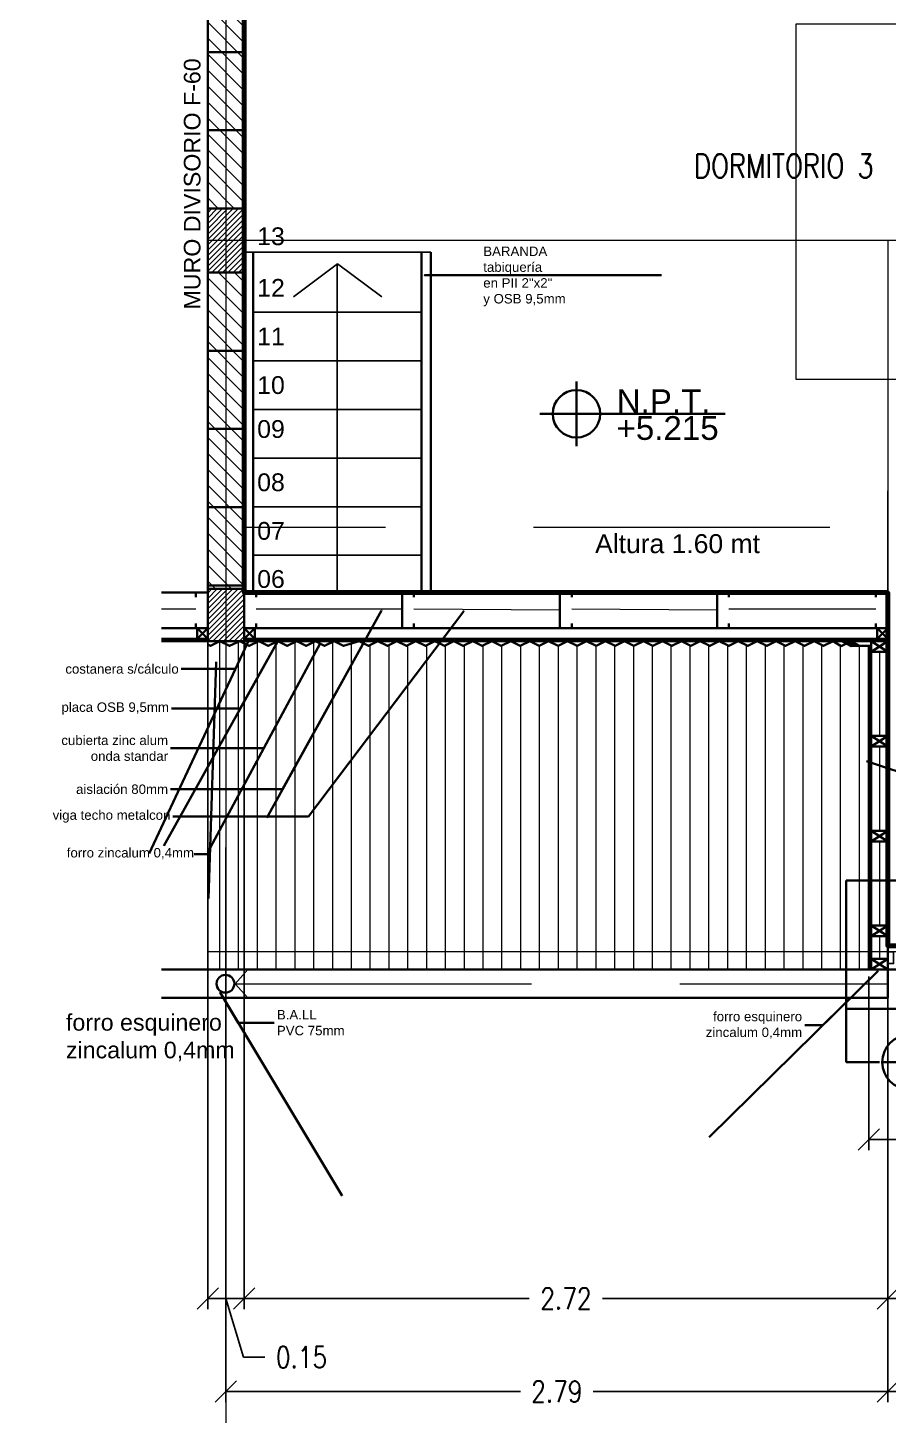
# Model space of a CAD drawing. Header units: metres. Extents: x 45 to 666, y -23 to 325.
# Drawn here: x 159.13 to 162.76, y 23.21 to 29.06 of the extents above; entities that cross this region are included whole.
import ezdxf
from ezdxf.enums import TextEntityAlignment as Align

# ---------------------------------------------------------------- set-up
doc = ezdxf.new("R2010")
doc.units = ezdxf.units.M
doc.header["$LTSCALE"] = 5
doc.header["$MEASUREMENT"] = 0
doc.linetypes.add('DASHED2', pattern=[0.375, 0.25, -0.125])
doc.linetypes.add('HIDDEN', pattern=[0.375, 0.25, -0.125])
doc.layers.get('0').update_dxf_attribs({"color": 30})
doc.layers.get('DEFPOINTS').update_dxf_attribs({"color": 210})
for name, color, linetype, lineweight in [('A-ANNO-DIMS', 3, 'Continuous', 18), ('A-ANNO-NOTE', 7, 'Continuous', 35), ('A-ANNO-SYMB', 3, 'Continuous', 18), ('A-ANNO-TEXT', 3, 'Continuous', 18), ('A-ELEV-MBE2', 4, 'Continuous', 25), ('A-ELEV-PATT', 8, 'Continuous', 18), ('A-FLOR-FTPT', 6, 'Continuous', 70), ('A-FLOR-LEVL', 7, 'Continuous', 35), ('A-FLOR-OVHD', 3, 'HIDDEN', 18), ('A-FLOR-STRS', 4, 'Continuous', 25), ('A-FURN', 8, 'Continuous', 18), ('A-GLAZ-FULL', 4, 'Continuous', 25), ('A-WALL-BATT', 8, 'BATTING', 18), ('A-WALL-FULL', 7, 'Continuous', 35), ('A-WALL-FULL-EXTR', 7, 'Continuous', 35), ('A-WALL-PATT', 8, 'Continuous', 18)]:
    doc.layers.add(name, color=color, linetype=linetype, lineweight=lineweight)
doc.styles.add('E-ARIAL', font='arial.ttf')
doc.styles.add('E-ROMANS', font='romans.shx', dxfattribs={"width": 0.8})
doc.linetypes.add('BATTING', pattern='A,0.0001,-0.1,[134,ltypeshp.shx,S=0.1,R=0,X=-0.1,Y=0],-0.2,[134,ltypeshp.shx,S=0.1,R=180,X=0.1,Y=0],-0.1', length=0.4001)
doc.dimstyles.new('E-0050_TICK_18', dxfattribs={"dimscale": 0.001, "dimtxt": 90, "dimasz": 90, "dimexe": 45, "dimexo": 30, "dimgap": 45, "dimtad": 0, "dimzin": 0, "dimdsep": 46, "dimtxsty": 'E-ROMANS', "dimblk": 'OBLIQUE', "dimcen": 45, "dimclrd": 256, "dimclre": 256, "dimclrt": 256, "dimadec": 0, "dimazin": 0, "dimtfac": 1, "dimtmove": 1, "dimatfit": 3, "dimldrblk": 'OPEN90', "dimfxl": 1, "dimtfill": 1, "dimtolj": 1, "dimtzin": 0, "dimarcsym": 0})
doc.dimstyles.new('E-0200_TICK_12', dxfattribs={"dimscale": 0.001, "dimtxt": 240, "dimasz": 240, "dimexe": 120, "dimexo": 80, "dimgap": 120, "dimtad": 0, "dimzin": 0, "dimdsep": 46, "dimtxsty": 'E-ROMANS', "dimblk": 'OBLIQUE', "dimcen": 120, "dimclrd": 256, "dimclre": 256, "dimclrt": 256, "dimadec": 0, "dimazin": 0, "dimtfac": 1, "dimtmove": 1, "dimatfit": 3, "dimldrblk": 'OPEN90', "dimfxl": 1, "dimtfill": 1, "dimtolj": 1, "dimtzin": 0, "dimlwd": -1, "dimarcsym": 0})

# ---------------------------------------------------------------- blocks, each defined once
blk = doc.blocks.new('CAMA150X200')
for p, q in [((-1.2, 0), (-0.8, 0)), ((-1.2, -0.4), (-1.2, 0)), ((-0.8, 0), (-0.8, -0.4)), ((-0.75, -2), (-0.75, 0)), ((-0.75, 0), (0.75, 0)), ((0, 0), (-0.75, -1)), ((0, 0), (0.75, -1)), ((0.75, 0), (0.75, -2)), ((0.8, 0), (0.8, -0.4)), ((1.2, 0), (0.8, 0)), ((1.2, -0.4), (1.2, 0)), ((-0.8, -0.4), (-1.2, -0.4)), ((0.8, -0.4), (1.2, -0.4)), ((0.75, -2), (-0.75, -2))]:
    blk.add_line(p, q)
blk = doc.blocks.new('TAG-LEVEL-PL')
for p, q in [((0, -0.1359), (0, 0.1359)), ((-0.1545, 0), (0.6266, 0))]:
    blk.add_line(p, q)
blk.add_circle((0, 0), 0.1)
at = {"style": 'E-ARIAL'}
blk.add_attdef('REF', text='', height=0.1, dxfattribs=at).set_placement((0.1697, -0.0271), align=Align.BOTTOM_LEFT)
blk.add_attdef('NIVEL', text='', height=0.1, dxfattribs=at).set_placement((0.1688, -0.01), align=Align.TOP_LEFT)
blk = doc.blocks.new('_Oblique')
at = {"color": 0, "linetype": 'ByBlock', "lineweight": -2}
blk.add_line((-0.5, -0.5), (0.5, 0.5), dxfattribs=at)
blk = doc.blocks.new('*D343')
at = {"layer": 'A-ANNO-DIMS', "lineweight": -2, "transparency": 16777216}
for p, q in [((159.8895, 27.1114), (159.8895, 23.6587)), ((160.0435, 27.1114), (160.0435, 23.6587)), ((160.0435, 23.7037), (159.8895, 23.7037)), ((159.9665, 23.7037), (160.0408, 23.4562)), ((160.0408, 23.4562), (160.1308, 23.4562))]:
    blk.add_line(p, q, dxfattribs=at)
at = {"layer": 'DEFPOINTS', "color": 0, "transparency": 16777216}
for p in [(159.8895, 27.1414), (160.0435, 27.1414), (159.8895, 23.7037)]:
    blk.add_point(p, dxfattribs=at)
at = {"layer": 'A-ANNO-DIMS', "lineweight": -2, "transparency": 16777216, "xscale": 0.09, "yscale": 0.09, "zscale": 0.09, "rotation": 180}
blk.add_blockref('_Oblique', (159.8895, 23.7037), dxfattribs=at)
at = {"layer": 'A-ANNO-DIMS', "lineweight": -2, "transparency": 16777216, "xscale": 0.09, "yscale": 0.09, "zscale": 0.09}
blk.add_blockref('_Oblique', (160.0435, 23.7037), dxfattribs=at)
at = {"layer": 'A-ANNO-DIMS', "transparency": 16777216, "insert": (160.2855, 23.4562), "char_height": 0.09, "attachment_point": 5, "style": 'E-ROMANS', "bg_fill": 3, "box_fill_scale": 1.25, "bg_fill_color": 256, "bg_fill_true_color": 13158600, "bg_fill_transparency": 0}
blk.add_mtext('\\A1;0.15', dxfattribs=at)
blk = doc.blocks.new('_Open90')
at = {"color": 0, "linetype": 'ByBlock', "lineweight": -2}
for p, q in [((0, 0), (-1, 0)), ((-0.5, 0.5), (0, 0)), ((0, 0), (-0.5, -0.5))]:
    blk.add_line(p, q, dxfattribs=at)
blk = doc.blocks.new('*D344')
at = {"layer": 'A-ANNO-DIMS', "lineweight": -2, "transparency": 16777216}
for p, q in [((162.7586, 25.6064), (162.7586, 23.2668)), ((163.6646, 25.6064), (163.6646, 23.2668)), ((162.7586, 23.3118), (163.0671, 23.3118)), ((163.6646, 23.3118), (163.356, 23.3118))]:
    blk.add_line(p, q, dxfattribs=at)
at = {"layer": 'DEFPOINTS', "color": 0, "transparency": 16777216}
for p in [(162.7586, 25.6364), (163.6646, 25.6364), (163.6646, 23.3118)]:
    blk.add_point(p, dxfattribs=at)
at = {"layer": 'A-ANNO-DIMS', "lineweight": -2, "transparency": 16777216, "xscale": 0.09, "yscale": 0.09, "zscale": 0.09, "rotation": 180}
blk.add_blockref('_Oblique', (162.7586, 23.3118), dxfattribs=at)
at = {"layer": 'A-ANNO-DIMS', "lineweight": -2, "transparency": 16777216, "xscale": 0.09, "yscale": 0.09, "zscale": 0.09}
blk.add_blockref('_Oblique', (163.6646, 23.3118), dxfattribs=at)
at = {"layer": 'A-ANNO-DIMS', "transparency": 16777216, "insert": (163.2116, 23.3118), "char_height": 0.09, "attachment_point": 5, "style": 'E-ROMANS', "bg_fill": 3, "box_fill_scale": 1.25, "bg_fill_color": 256, "bg_fill_true_color": 13158600, "bg_fill_transparency": 0}
blk.add_mtext('\\A1;0.91', dxfattribs=at)
blk = doc.blocks.new('*D345')
at = {"layer": 'A-ANNO-DIMS', "lineweight": -2, "transparency": 16777216}
for p, q in [((160.0435, 27.1114), (160.0435, 23.6587)), ((162.7586, 27.1114), (162.7586, 23.6587)), ((160.0435, 23.7037), (161.2463, 23.7037)), ((162.7586, 23.7037), (161.5558, 23.7037))]:
    blk.add_line(p, q, dxfattribs=at)
at = {"layer": 'DEFPOINTS', "color": 0, "transparency": 16777216}
for p in [(160.0435, 27.1414), (162.7586, 27.1414), (162.7586, 23.7037)]:
    blk.add_point(p, dxfattribs=at)
at = {"layer": 'A-ANNO-DIMS', "lineweight": -2, "transparency": 16777216, "xscale": 0.09, "yscale": 0.09, "zscale": 0.09, "rotation": 180}
blk.add_blockref('_Oblique', (160.0435, 23.7037), dxfattribs=at)
at = {"layer": 'A-ANNO-DIMS', "lineweight": -2, "transparency": 16777216, "xscale": 0.09, "yscale": 0.09, "zscale": 0.09}
blk.add_blockref('_Oblique', (162.7586, 23.7037), dxfattribs=at)
at = {"layer": 'A-ANNO-DIMS', "transparency": 16777216, "insert": (161.4011, 23.7037), "char_height": 0.09, "attachment_point": 5, "style": 'E-ROMANS', "bg_fill": 3, "box_fill_scale": 1.25, "bg_fill_color": 256, "bg_fill_true_color": 13158600, "bg_fill_transparency": 0}
blk.add_mtext('\\A1;2.72', dxfattribs=at)
blk = doc.blocks.new('*D346')
at = {"layer": 'A-ANNO-DIMS', "lineweight": -2, "transparency": 16777216}
for p, q in [((162.7586, 27.1114), (162.7586, 23.6587)), ((163.6646, 27.1114), (163.6646, 23.6587)), ((162.7586, 23.7037), (163.0671, 23.7037)), ((163.6646, 23.7037), (163.356, 23.7037))]:
    blk.add_line(p, q, dxfattribs=at)
at = {"layer": 'DEFPOINTS', "color": 0, "transparency": 16777216}
for p in [(162.7586, 27.1414), (163.6646, 27.1414), (163.6646, 23.7037)]:
    blk.add_point(p, dxfattribs=at)
at = {"layer": 'A-ANNO-DIMS', "lineweight": -2, "transparency": 16777216, "xscale": 0.09, "yscale": 0.09, "zscale": 0.09, "rotation": 180}
blk.add_blockref('_Oblique', (162.7586, 23.7037), dxfattribs=at)
at = {"layer": 'A-ANNO-DIMS', "lineweight": -2, "transparency": 16777216, "xscale": 0.09, "yscale": 0.09, "zscale": 0.09}
blk.add_blockref('_Oblique', (163.6646, 23.7037), dxfattribs=at)
at = {"layer": 'A-ANNO-DIMS', "transparency": 16777216, "insert": (163.2116, 23.7037), "char_height": 0.09, "attachment_point": 5, "style": 'E-ROMANS', "bg_fill": 3, "box_fill_scale": 1.25, "bg_fill_color": 256, "bg_fill_true_color": 13158600, "bg_fill_transparency": 0}
blk.add_mtext('\\A1;0.91', dxfattribs=at)
blk = doc.blocks.new('TAG-WINDOW')
blk.add_lwpolyline([(-0.92, 0), (0.92, 0)])
blk.add_circle((0, 0), 0.92)
at = {"style": 'E-ARIAL'}
blk.add_attdef('V', text='', height=0.4, dxfattribs=at).set_placement((0, 0.06), align=Align.BOTTOM_CENTER)
blk.add_attdef('40/120', text='', height=0.4, dxfattribs=at).set_placement((0, -0.048), align=Align.TOP_CENTER)
blk = doc.blocks.new('*D194')
at = {"layer": 'A-ANNO-DIMS', "lineweight": -2, "transparency": 16777216}
for p, q in [((159.9665, 25.6064), (159.9665, 23.2668)), ((162.7586, 25.6064), (162.7586, 23.2668)), ((159.9665, 23.3118), (161.2096, 23.3118)), ((162.7586, 23.3118), (161.5156, 23.3118))]:
    blk.add_line(p, q, dxfattribs=at)
at = {"layer": 'DEFPOINTS', "color": 0, "transparency": 16777216}
for p in [(159.9665, 25.6364), (162.7586, 25.6364), (159.9665, 23.3118)]:
    blk.add_point(p, dxfattribs=at)
at = {"layer": 'A-ANNO-DIMS', "lineweight": -2, "transparency": 16777216, "xscale": 0.09, "yscale": 0.09, "zscale": 0.09, "rotation": 180}
blk.add_blockref('_Oblique', (159.9665, 23.3118), dxfattribs=at)
at = {"layer": 'A-ANNO-DIMS', "lineweight": -2, "transparency": 16777216, "xscale": 0.09, "yscale": 0.09, "zscale": 0.09}
blk.add_blockref('_Oblique', (162.7586, 23.3118), dxfattribs=at)
at = {"layer": 'A-ANNO-DIMS', "transparency": 16777216, "insert": (161.3626, 23.3118), "char_height": 0.09, "attachment_point": 5, "style": 'E-ROMANS', "bg_fill": 3, "box_fill_scale": 1.25, "bg_fill_color": 256, "bg_fill_true_color": 13158600, "bg_fill_transparency": 0}
blk.add_mtext('\\A1;2.79', dxfattribs=at)
blk = doc.blocks.new('*D551')
at = {"layer": 'A-ANNO-DIMS', "lineweight": -2, "transparency": 16777216}
for p, q in [((162.6786, 25.062), (162.6786, 24.3298)), ((163.7446, 25.062), (163.7446, 24.3298)), ((162.6786, 24.3748), (163.0277, 24.3748)), ((163.7446, 24.3748), (163.3954, 24.3748))]:
    blk.add_line(p, q, dxfattribs=at)
at = {"layer": 'DEFPOINTS', "color": 0, "transparency": 16777216}
for p in [(162.6786, 25.092), (163.7446, 25.092), (163.7446, 24.3748)]:
    blk.add_point(p, dxfattribs=at)
at = {"layer": 'A-ANNO-DIMS', "lineweight": -2, "transparency": 16777216, "xscale": 0.09, "yscale": 0.09, "zscale": 0.09, "rotation": 180}
blk.add_blockref('_Oblique', (162.6786, 24.3748), dxfattribs=at)
at = {"layer": 'A-ANNO-DIMS', "lineweight": -2, "transparency": 16777216, "xscale": 0.09, "yscale": 0.09, "zscale": 0.09}
blk.add_blockref('_Oblique', (163.7446, 24.3748), dxfattribs=at)
at = {"layer": 'A-ANNO-DIMS', "transparency": 16777216, "insert": (163.2116, 24.3748), "char_height": 0.09, "attachment_point": 5, "style": 'E-ROMANS', "bg_fill": 3, "box_fill_scale": 1.25, "bg_fill_color": 256, "bg_fill_true_color": 13158600, "bg_fill_transparency": 0}
blk.add_mtext('\\A1;1.070', dxfattribs=at)

msp = doc.modelspace()

# ---------------------------------------------------------------- hatches: boundary and pattern name
at = {"layer": 'A-WALL-PATT'}
h = msp.add_hatch(dxfattribs=at)
h.set_pattern_fill('LINE', color=256, scale=0.005, angle=45, style=0)
h.set_pattern_definition([(45, (0, 0), (-0.0112253202, 0.0112253202), [])])
h.paths.add_polyline_path([(159.9665, 28.302), (159.8895, 28.302), (159.8895, 28.167), (159.9665, 28.167)])
h.paths.add_polyline_path([(160.0435, 28.302), (159.9665, 28.302), (159.9665, 28.167), (160.0435, 28.167)])
h.paths.add_polyline_path([(160.0435, 28.167), (159.9665, 28.167), (159.9665, 28.032), (160.0435, 28.032)])
h.paths.add_polyline_path([(159.9665, 28.167), (159.8895, 28.167), (159.8895, 28.032), (159.9665, 28.032)])
h = msp.add_hatch(dxfattribs=at)
h.set_pattern_fill('LINE', color=256, scale=0.005, angle=45, style=0)
h.set_pattern_definition([(45, (-3e-14, 4e-13), (-0.0112253202, 0.0112253202), [])])
h.paths.add_polyline_path([(159.9665, 28.302), (159.8895, 28.302), (159.8895, 28.167), (159.9665, 28.167)])
h.paths.add_polyline_path([(160.0435, 28.302), (159.9665, 28.302), (159.9665, 28.167), (160.0435, 28.167)])
h.paths.add_polyline_path([(160.0435, 28.167), (159.9665, 28.167), (159.9665, 28.032), (160.0435, 28.032)])
h.paths.add_polyline_path([(159.9665, 28.167), (159.8895, 28.167), (159.8895, 28.032), (159.9665, 28.032)])

# ---------------------------------------------------------------- linework, layer by layer
at = {"layer": 'A-ANNO-SYMB', "ltscale": 2}
msp.add_lwpolyline([(165.7408, 28.167), (159.8895, 28.167)], dxfattribs=at)
at = {"layer": 'A-ELEV-MBE2'}
msp.add_line((159.8895, 26.682), (159.8895, 26.532), dxfattribs=at)
at = {"layer": 'A-FLOR-LEVL'}
for p, q in [((159.8395, 26.532), (159.6948, 26.532)), ((162.6886, 25.632), (162.6886, 25.277)), ((162.7586, 25.632), (162.7586, 25.277)), ((162.6886, 25.232), (162.6886, 25.137)), ((162.7586, 25.232), (162.7586, 25.137)), ((162.6786, 25.092), (159.6948, 25.092)), ((162.7586, 24.972), (159.6948, 24.972))]:
    msp.add_line(p, q, dxfattribs=at)
for points in [[(159.8895, 26.532), (159.8445, 26.487)], [(159.8445, 26.532), (159.8895, 26.487)], [(160.0885, 26.532), (160.0435, 26.487)], [(160.0435, 26.532), (160.0885, 26.487)], [(162.7586, 26.532), (162.7136, 26.487)], [(162.7136, 26.532), (162.7586, 26.487)], [(162.6886, 26.477), (162.7586, 26.432)], [(162.7586, 26.477), (162.6886, 26.432)], [(162.6886, 26.432), (162.6886, 26.077)], [(162.7586, 26.432), (162.7586, 26.077)], [(162.6886, 26.077), (162.7586, 26.032)], [(162.7586, 26.077), (162.6886, 26.032)], [(162.6886, 26.032), (162.6886, 25.677)], [(162.7586, 26.032), (162.7586, 25.677)], [(162.6886, 25.677), (162.7586, 25.632)], [(162.7586, 25.677), (162.6886, 25.632)], [(162.6886, 25.277), (162.7586, 25.232)], [(162.7586, 25.277), (162.6886, 25.232)], [(162.6886, 25.137), (162.7586, 25.092)], [(162.7586, 25.137), (162.6886, 25.092)], [(162.7586, 25.092), (163.6646, 25.092)]]:
    msp.add_lwpolyline(points, dxfattribs=at)
msp.add_circle((159.9645, 25.032), 0.0375, dxfattribs=at)
at = {"layer": 'A-FLOR-OVHD'}
for points in [[(164.3895, 26.957), (160.0435, 26.957)], [(160.006, 25.032), (160.0583, 25.092)], [(160.006, 25.032), (162.7586, 25.032)], [(160.006, 25.032), (160.0583, 24.972)]]:
    msp.add_lwpolyline(points, dxfattribs=at)
at = {"layer": 'A-FLOR-STRS'}
for p, q in [((160.0435, 28.117), (160.8315, 28.117)), ((160.0815, 28.117), (160.7915, 28.117)), ((160.4375, 28.069), (160.251, 27.9286)), ((160.4375, 28.069), (160.625, 27.9286)), ((160.0815, 27.864), (160.7915, 27.864)), ((160.0815, 27.659), (160.7915, 27.659)), ((160.0815, 27.454), (160.7915, 27.454)), ((160.0815, 27.249), (160.7915, 27.249))]:
    msp.add_line(p, q, dxfattribs=at)
at = {"layer": 'A-WALL-BATT', "ltscale": 0.018}
for p, q in [((159.8394, 26.612), (159.6948, 26.612)), ((162.7236, 25.632), (162.7236, 25.277)), ((162.7236, 25.232), (162.7236, 25.137))]:
    msp.add_line(p, q, dxfattribs=at)
for points in [[(162.7236, 26.432), (162.7236, 26.077)], [(162.7236, 26.032), (162.7236, 25.677)]]:
    msp.add_lwpolyline(points, dxfattribs=at)
at = {"layer": 'A-WALL-FULL'}
for points in [[(159.8895, 26.477), (159.8895, 29.857), (160.0435, 29.857), (160.0435, 26.477)], [(159.8895, 28.962), (160.0435, 28.962)], [(159.8895, 28.962), (160.0435, 28.962)], [(159.8895, 28.632), (160.0435, 28.632)], [(159.8895, 28.632), (160.0435, 28.632)], [(159.8895, 28.302), (160.0435, 28.302)], [(159.8895, 28.302), (160.0435, 28.302)], [(159.8895, 28.032), (160.0435, 28.032)], [(159.8895, 28.032), (160.0435, 28.032)], [(159.8895, 27.702), (160.0435, 27.702)], [(159.8895, 27.702), (160.0435, 27.702)], [(159.8895, 27.372), (160.0435, 27.372)], [(159.8895, 27.372), (160.0435, 27.372)], [(159.8895, 27.042), (160.0435, 27.042)], [(159.8895, 26.477), (160.0435, 26.477)]]:
    msp.add_lwpolyline(points, dxfattribs=at)
at = {"layer": 'A-WALL-FULL-EXTR'}
for p, q in [((159.8395, 26.682), (159.6948, 26.682)), ((159.8895, 26.487), (159.6948, 26.487)), ((159.8895, 26.477), (159.6948, 26.477)), ((162.7136, 26.487), (160.0435, 26.487)), ((162.6886, 26.477), (160.0435, 26.477)), ((162.7586, 26.477), (162.7586, 26.487)), ((162.6786, 25.092), (162.6886, 25.092))]:
    msp.add_line(p, q, dxfattribs=at)
for points in [[(159.8395, 26.662), (159.8395, 26.682), (159.8895, 26.682), (159.8895, 26.532), (159.8395, 26.532), (159.8395, 26.552)], [(160.0935, 26.662), (160.0935, 26.682), (160.0435, 26.682), (160.0435, 26.532), (160.0935, 26.532), (160.0935, 26.552)], [(162.7086, 26.662), (162.7086, 26.682), (162.7586, 26.682), (162.7586, 26.532), (162.7086, 26.532), (162.7086, 26.552)], [(159.8445, 26.532), (159.8895, 26.532), (159.8895, 26.487), (159.8445, 26.487), (159.8445, 26.532)], [(160.0435, 26.532), (160.0885, 26.532), (160.0885, 26.487), (160.0435, 26.487), (160.0435, 26.532)], [(162.7136, 26.532), (162.7586, 26.532), (162.7586, 26.487), (162.7136, 26.487), (162.7136, 26.532)], [(161.8881, 26.477), (161.8481, 26.457), (161.8081, 26.477), (161.7681, 26.457), (161.7281, 26.477), (161.6881, 26.457), (161.6481, 26.477), (161.6081, 26.457), (161.5681, 26.477), (161.5281, 26.457), (161.4881, 26.477), (161.4481, 26.457), (161.4081, 26.477), (161.3681, 26.457), (161.3281, 26.477), (161.2881, 26.457), (161.2481, 26.477), (161.2081, 26.457), (161.1681, 26.477), (161.1281, 26.457), (161.0881, 26.477), (161.0481, 26.457), (161.0081, 26.477), (160.9681, 26.457), (160.9281, 26.477), (160.8881, 26.457), (160.8481, 26.477), (160.8081, 26.457), (160.7681, 26.477), (160.7281, 26.457), (160.6881, 26.477), (160.6481, 26.457), (160.6081, 26.477), (160.5681, 26.457), (160.5281, 26.477), (160.4631, 26.457), (160.4231, 26.477), (160.3831, 26.457), (160.3451, 26.477), (160.3051, 26.457), (160.2651, 26.477), (160.2251, 26.457), (160.1851, 26.477), (160.1451, 26.457), (160.1051, 26.477), (160.0651, 26.457), (160.0251, 26.477), (159.9811, 26.457), (159.9411, 26.477), (159.9011, 26.457), (159.8895, 26.4628)], [(161.8881, 26.477), (161.9281, 26.457), (161.9681, 26.477), (162.0081, 26.457), (162.0481, 26.477), (162.0881, 26.457), (162.1281, 26.477), (162.1681, 26.457), (162.2081, 26.477), (162.2481, 26.457), (162.2881, 26.477), (162.3281, 26.457), (162.3681, 26.477), (162.4081, 26.457), (162.4481, 26.477), (162.4881, 26.457), (162.5281, 26.477), (162.5435, 26.4674)], [(162.6104, 26.4591), (162.6049, 26.4563), (162.5649, 26.4763), (162.6428, 26.4563), (162.6028, 26.4763), (162.5628, 26.4563), (162.5435, 26.4674)], [(162.6104, 26.4657), (162.6104, 26.457), (162.6873, 26.457), (162.6873, 26.432)], [(162.6786, 26.457), (162.6786, 25.092)], [(162.6886, 26.477), (162.7586, 26.477), (162.7586, 26.432), (162.6886, 26.432), (162.6886, 26.477)], [(162.6886, 26.077), (162.7586, 26.077), (162.7586, 26.032), (162.6886, 26.032), (162.6886, 26.077)], [(162.6886, 25.677), (162.7586, 25.677), (162.7586, 25.632), (162.6886, 25.632), (162.6886, 25.677)], [(162.6886, 25.277), (162.7586, 25.277), (162.7586, 25.232), (162.6886, 25.232), (162.6886, 25.277)], [(162.6886, 25.137), (162.7586, 25.137), (162.7586, 25.092), (162.6886, 25.092), (162.6886, 25.137)]]:
    msp.add_lwpolyline(points, dxfattribs=at)

# ---------------------------------------------------------------- block references
at = {"layer": 'A-ANNO-NOTE'}
msp.add_blockref('TAG-LEVEL-PL', (161.4456, 27.436), dxfattribs=at).add_auto_attribs({'NIVEL': '+5.215', 'REF': 'N.P.T.'})
at = {"layer": 'A-FURN', "rotation": 270}
msp.add_blockref('CAMA150X200', (164.3721, 28.3313), dxfattribs=at)

# ---------------------------------------------------------------- texts
at = {"layer": 'A-ANNO-NOTE', "insert": (159.8245, 27.8759), "char_height": 0.07, "attachment_point": 4, "rotation": 90, "style": 'E-ARIAL'}
msp.add_mtext('MURO DIVISORIO F-60', dxfattribs=at)
at = {"layer": 'A-ANNO-NOTE', "char_height": 0.04, "style": 'E-ARIAL'}
for s, insert, attachment_point in [('BARANDA\\Ptabiquería\\Pen PII 2"x2"\\Py OSB 9,5mm ', (161.0523, 28.0153), 4), ('costanera s/cálculo ', (159.7673, 26.3595), 6), ('placa OSB 9,5mm ', (159.7259, 26.1926), 6), ('cubierta zinc alum\\Ponda standar ', (159.7224, 26.0251), 6), ('aislación 80mm ', (159.7224, 25.8521), 6), ('viga techo metalcon ', (159.7323, 25.7374), 6), ('B.A.LL \\PPVC 75mm ', (160.1815, 24.8675), 4)]:
    msp.add_mtext(s, dxfattribs=dict(at, insert=insert, attachment_point=attachment_point))
at = {"layer": 'A-ANNO-TEXT', "style": 'E-ARIAL'}
for s, p in [('13', (160.0984, 28.1473)), ('12', (160.0984, 27.9296)), ('11', (160.0984, 27.7246)), ('10', (160.0984, 27.5196)), ('09', (160.0984, 27.3343))]:
    msp.add_text(s, height=0.075, rotation=360, dxfattribs=at).set_placement(p)
at = {"layer": 'A-ANNO-TEXT', "insert": (161.9417, 28.5316), "char_height": 0.1, "width": 1.641, "attachment_point": 1, "style": 'E-ROMANS'}
msp.add_mtext('DORMITORIO 3', dxfattribs=at)

# ---------------------------------------------------------------- leaders
at = {"layer": 'A-ANNO-NOTE'}
msp.add_leader([(160.8045, 28.0202), (160.9107, 28.0202), (161.0239, 28.0202)], dimstyle='E-0200_TICK_12', override={"dimasz": 0.2, "dimtad": 0, "dimldrblk": 'Open90'}, dxfattribs=at)
at = {"layer": 'A-ANNO-NOTE', "annotation_type": 0, "has_hookline": 1}
for points, hookline_direction, text_width in [([(160.9699, 26.6033), (160.3145, 25.7374), (159.7428, 25.7374)], 1, 0.4924), ([(160.6234, 26.6065), (160.2055, 25.8521), (159.7329, 25.8521)], 1, 0.3826), ([(160.3635, 26.467), (160.1258, 26.0251), (159.7329, 26.0251)], 1, 0.4446), ([(160.1913, 26.487), (160.027, 26.1926), (159.7364, 26.1926)], 1, 0.4461), ([(160.066, 26.487), (160.0065, 26.3595), (159.7777, 26.3595)], 1, 0.4741), ([(159.942, 24.9946), (160.0182, 24.8677), (160.1707, 24.8675)], 0, 0.2778)]:
    msp.add_leader(points, dimstyle='E-0200_TICK_12', override={"dimasz": 0.2, "dimtad": 0, "dimldrblk": 'Open90'}, dxfattribs=dict(at, hookline_direction=hookline_direction, text_width=text_width))

# ---------------------------------------------------------------- next in the draw order: dimensions: what is measured, and where the dimension line sits
at = {"layer": 'A-ANNO-DIMS'}
dim = msp.add_linear_dim(base=(159.8895, 23.7037), p1=(160.0435, 27.1414), p2=(159.8895, 27.1414), dimstyle='E-0050_TICK_18', dxfattribs=at)
dim.commit()
dim.dimension.update_dxf_attribs({"geometry": '*D343', "text_midpoint": (160.1758, 23.4562)})
dim = msp.add_linear_dim(base=(163.6646, 23.3118), p1=(162.7586, 25.6364), p2=(163.6646, 25.6364), angle=180, dimstyle='E-0050_TICK_18', dxfattribs=at)
dim.commit()
dim.dimension.update_dxf_attribs({"geometry": '*D344', "text_midpoint": (163.2116, 23.3118)})

# ---------------------------------------------------------------- next in the draw order: linework, layer by layer
at = {"layer": 'A-ELEV-MBE2'}
msp.add_line((159.8895, 26.682), (159.8895, 26.532), dxfattribs=at)
at = {"layer": 'A-FLOR-LEVL'}
msp.add_line((162.7586, 24.972), (162.7586, 25.092), dxfattribs=at)
for points in [[(159.8895, 26.532), (159.8445, 26.487)], [(159.8445, 26.532), (159.8895, 26.487)]]:
    msp.add_lwpolyline(points, dxfattribs=at)
at = {"layer": 'A-WALL-FULL-EXTR'}
for points in [[(159.8395, 26.662), (159.8395, 26.682), (159.8895, 26.682), (159.8895, 26.532), (159.8395, 26.532), (159.8395, 26.552)], [(159.8445, 26.532), (159.8895, 26.532), (159.8895, 26.487), (159.8445, 26.487), (159.8445, 26.532)]]:
    msp.add_lwpolyline(points, dxfattribs=at)

# ---------------------------------------------------------------- next in the draw order: texts
at = {"layer": 'A-ANNO-NOTE', "insert": (159.8321, 25.5808), "char_height": 0.04, "attachment_point": 6, "style": 'E-ARIAL'}
msp.add_mtext('forro zincalum 0,4mm', dxfattribs=at)

# ---------------------------------------------------------------- next in the draw order: leaders
at = {"layer": 'A-ANNO-NOTE'}
msp.add_leader([(159.8925, 25.3908), (159.8986, 25.5785), (159.8321, 25.5785)], dimstyle='E-0200_TICK_12', override={"dimasz": 0.2, "dimtad": 0, "dimldrblk": 'Open90'}, dxfattribs=at)

# ---------------------------------------------------------------- next in the draw order: dimensions: what is measured, and where the dimension line sits
at = {"layer": 'A-ANNO-DIMS'}
dim = msp.add_linear_dim(base=(162.7586, 23.7037), p1=(160.0435, 27.1414), p2=(162.7586, 27.1414), dimstyle='E-0050_TICK_18', dxfattribs=at)
dim.commit()
dim.dimension.update_dxf_attribs({"geometry": '*D345', "text_midpoint": (161.4011, 23.7037)})

# ---------------------------------------------------------------- next in the draw order: hatches: boundary and pattern name
at = {"layer": 'A-WALL-PATT'}
h = msp.add_hatch(dxfattribs=at)
h.set_pattern_fill('LINE', color=256, scale=0.015, angle=135, style=0)
h.set_pattern_definition([(135, (4.5, 7e-13), (-0.03367596, -0.03367596), [])])
h.paths.add_polyline_path([(160.0435, 29.622), (159.9665, 29.622), (159.9665, 29.292), (160.0435, 29.292)])
h.paths.add_polyline_path([(159.9665, 29.622), (159.8895, 29.622), (159.8895, 29.292), (159.9665, 29.292)])
h.paths.add_polyline_path([(159.9665, 29.292), (159.8895, 29.292), (159.8895, 28.962), (159.9665, 28.962)])
h.paths.add_polyline_path([(160.0435, 29.292), (159.9665, 29.292), (159.9665, 28.962), (160.0435, 28.962)])
h.paths.add_polyline_path([(160.0435, 28.962), (159.9665, 28.962), (159.9665, 28.632), (160.0435, 28.632)])
h.paths.add_polyline_path([(159.9665, 28.962), (159.8895, 28.962), (159.8895, 28.632), (159.9665, 28.632)])
h.paths.add_polyline_path([(159.9665, 28.632), (159.8895, 28.632), (159.8895, 28.302), (159.9665, 28.302)])
h.paths.add_polyline_path([(160.0435, 28.632), (159.9665, 28.632), (159.9665, 28.302), (160.0435, 28.302)])
h.paths.add_polyline_path([(160.0435, 28.032), (159.9665, 28.032), (159.9665, 27.702), (160.0435, 27.702)])
h.paths.add_polyline_path([(159.9665, 28.032), (159.8895, 28.032), (159.8895, 27.702), (159.9665, 27.702)])
h.paths.add_polyline_path([(159.9665, 27.702), (159.8895, 27.702), (159.8895, 27.372), (159.9665, 27.372)])
h.paths.add_polyline_path([(160.0435, 27.702), (159.9665, 27.702), (159.9665, 27.372), (160.0435, 27.372)])
h.paths.add_polyline_path([(160.0435, 27.372), (159.9665, 27.372), (159.9665, 27.042), (160.0435, 27.042)])
h.paths.add_polyline_path([(159.9665, 27.372), (159.8895, 27.372), (159.8895, 27.042), (159.9665, 27.042)])
h.paths.add_polyline_path([(159.9665, 27.042), (159.8895, 27.042), (159.8895, 26.712), (159.9665, 26.712)])
h.paths.add_polyline_path([(160.0435, 27.042), (159.9665, 27.042), (159.9665, 26.712), (160.0435, 26.712)])
h.paths.add_polyline_path([(160.0435, 26.712), (159.9665, 26.712), (159.9665, 26.697), (160.0435, 26.697)])
h.paths.add_polyline_path([(159.9665, 26.712), (159.8895, 26.712), (159.8895, 26.697), (159.9665, 26.697)])
h.paths.add_polyline_path([(159.9665, 29.637), (159.8895, 29.637), (159.8895, 29.622), (159.9665, 29.622)])
h.paths.add_polyline_path([(160.0435, 29.637), (159.9665, 29.637), (159.9665, 29.622), (160.0435, 29.622)])
h = msp.add_hatch(dxfattribs=at)
h.set_pattern_fill('LINE', color=256, scale=0.015, angle=135, style=0)
h.set_pattern_definition([(135, (4.5, 1e-12), (-0.03367596, -0.03367596), [])])
h.paths.add_polyline_path([(160.0435, 29.622), (159.9665, 29.622), (159.9665, 29.292), (160.0435, 29.292)])
h.paths.add_polyline_path([(159.9665, 29.622), (159.8895, 29.622), (159.8895, 29.292), (159.9665, 29.292)])
h.paths.add_polyline_path([(159.9665, 29.292), (159.8895, 29.292), (159.8895, 28.962), (159.9665, 28.962)])
h.paths.add_polyline_path([(160.0435, 29.292), (159.9665, 29.292), (159.9665, 28.962), (160.0435, 28.962)])
h.paths.add_polyline_path([(160.0435, 28.962), (159.9665, 28.962), (159.9665, 28.632), (160.0435, 28.632)])
h.paths.add_polyline_path([(159.9665, 28.962), (159.8895, 28.962), (159.8895, 28.632), (159.9665, 28.632)])
h.paths.add_polyline_path([(159.9665, 28.632), (159.8895, 28.632), (159.8895, 28.302), (159.9665, 28.302)])
h.paths.add_polyline_path([(160.0435, 28.632), (159.9665, 28.632), (159.9665, 28.302), (160.0435, 28.302)])
h.paths.add_polyline_path([(160.0435, 28.032), (159.9665, 28.032), (159.9665, 27.702), (160.0435, 27.702)])
h.paths.add_polyline_path([(159.9665, 28.032), (159.8895, 28.032), (159.8895, 27.702), (159.9665, 27.702)])
h.paths.add_polyline_path([(159.9665, 27.702), (159.8895, 27.702), (159.8895, 27.372), (159.9665, 27.372)])
h.paths.add_polyline_path([(160.0435, 27.702), (159.9665, 27.702), (159.9665, 27.372), (160.0435, 27.372)])
h.paths.add_polyline_path([(160.0435, 27.372), (159.9665, 27.372), (159.9665, 27.042), (160.0435, 27.042)])
h.paths.add_polyline_path([(159.9665, 27.372), (159.8895, 27.372), (159.8895, 27.042), (159.9665, 27.042)])
h.paths.add_polyline_path([(159.9665, 27.042), (159.8895, 27.042), (159.8895, 26.712), (159.9665, 26.712)])
h.paths.add_polyline_path([(160.0435, 27.042), (159.9665, 27.042), (159.9665, 26.712), (160.0435, 26.712)])
h.paths.add_polyline_path([(160.0435, 26.712), (159.9665, 26.712), (159.9665, 26.697), (160.0435, 26.697)])
h.paths.add_polyline_path([(159.9665, 26.712), (159.8895, 26.712), (159.8895, 26.697), (159.9665, 26.697)])
h.paths.add_polyline_path([(159.9665, 29.637), (159.8895, 29.637), (159.8895, 29.622), (159.9665, 29.622)])
h.paths.add_polyline_path([(160.0435, 29.637), (159.9665, 29.637), (159.9665, 29.622), (160.0435, 29.622)])
h = msp.add_hatch(dxfattribs=at)
h.set_pattern_fill('LINE', color=256, scale=0.005, angle=45, style=0)
h.set_pattern_definition([(45, (4.5, 0), (-0.0112253202, 0.0112253202), [])])
h.paths.add_polyline_path([(160.0435, 26.697), (159.8895, 26.697), (159.8895, 26.477), (160.0435, 26.477)])
h = msp.add_hatch(dxfattribs=at)
h.set_pattern_fill('LINE', color=256, scale=0.005, angle=45, style=0)
h.set_pattern_definition([(45, (4.5, 4e-13), (-0.0112253202, 0.0112253202), [])])
h.paths.add_polyline_path([(160.0435, 26.697), (159.8895, 26.697), (159.8895, 26.477), (160.0435, 26.477)])

# ---------------------------------------------------------------- next in the draw order: linework, layer by layer
at = {"layer": 'A-FLOR-LEVL'}
for p, q in [((160.0815, 26.682), (160.0815, 28.117)), ((160.7915, 26.682), (160.7915, 28.117)), ((160.8315, 26.682), (160.8315, 28.117)), ((160.7097, 26.682), (160.0935, 26.682)), ((160.7097, 26.682), (160.0935, 26.682)), ((161.4226, 26.682), (160.7597, 26.682)), ((162.0388, 26.682), (161.426, 26.682)), ((160.7097, 26.532), (160.0935, 26.532)), ((160.7097, 26.532), (160.0935, 26.532)), ((161.4226, 26.532), (160.7597, 26.532)), ((162.0388, 26.532), (161.426, 26.532))]:
    msp.add_line(p, q, dxfattribs=at)
for points in [[(160.0435, 26.532), (160.0885, 26.487)], [(160.0885, 26.532), (160.0435, 26.487)]]:
    msp.add_lwpolyline(points, dxfattribs=at)
at = {"layer": 'A-FLOR-STRS'}
for p, q in [((160.0815, 27.044), (160.7915, 27.044)), ((160.0815, 26.839), (160.7915, 26.839))]:
    msp.add_line(p, q, dxfattribs=at)
msp.add_lwpolyline([(160.4365, 26.682), (160.4365, 28.069)], dxfattribs=at)
at = {"layer": 'A-WALL-BATT', "ltscale": 0.018}
for p, q in [((160.7097, 26.612), (160.0935, 26.612)), ((160.7097, 26.612), (160.0935, 26.612)), ((161.376, 26.607), (160.7597, 26.612)), ((162.0388, 26.607), (161.426, 26.612))]:
    msp.add_line(p, q, dxfattribs=at)
at = {"layer": 'A-WALL-FULL'}
msp.add_line((159.8895, 26.697), (160.0435, 26.697), dxfattribs=at)
msp.add_line((159.8895, 26.697), (160.0435, 26.697), dxfattribs=at)
for points in [[(159.8895, 26.477), (159.8895, 29.857), (160.0435, 29.857), (160.0435, 26.477)], [(159.8895, 27.042), (160.0435, 27.042)], [(159.8895, 26.712), (160.0435, 26.712)], [(159.8895, 26.712), (160.0435, 26.712)], [(159.8895, 26.477), (160.0435, 26.477)]]:
    msp.add_lwpolyline(points, dxfattribs=at)
at = {"layer": 'A-WALL-FULL-EXTR'}
for points in [[(160.0935, 26.662), (160.0935, 26.682), (160.0435, 26.682), (160.0435, 26.532), (160.0935, 26.532), (160.0935, 26.552)], [(160.7597, 26.662), (160.7597, 26.682), (160.7097, 26.682), (160.7097, 26.532), (160.7597, 26.532), (160.7597, 26.552)], [(161.426, 26.662), (161.426, 26.682), (161.376, 26.682), (161.376, 26.532), (161.426, 26.532), (161.426, 26.552)], [(162.0888, 26.662), (162.0888, 26.682), (162.0388, 26.682), (162.0388, 26.532), (162.0888, 26.532), (162.0888, 26.552)], [(160.0435, 26.532), (160.0885, 26.532), (160.0885, 26.487), (160.0435, 26.487), (160.0435, 26.532)], [(161.8881, 26.477), (161.8481, 26.457), (161.8081, 26.477), (161.7681, 26.457), (161.7281, 26.477), (161.6881, 26.457), (161.6481, 26.477), (161.6081, 26.457), (161.5681, 26.477), (161.5281, 26.457), (161.4881, 26.477), (161.4481, 26.457), (161.4081, 26.477), (161.3681, 26.457), (161.3281, 26.477), (161.2881, 26.457), (161.2481, 26.477), (161.2081, 26.457), (161.1681, 26.477), (161.1281, 26.457), (161.0881, 26.477), (161.0481, 26.457), (161.0081, 26.477), (160.9681, 26.457), (160.9281, 26.477), (160.8881, 26.457), (160.8481, 26.477), (160.8081, 26.457), (160.7681, 26.477), (160.7281, 26.457), (160.6881, 26.477), (160.6481, 26.457), (160.6081, 26.477), (160.5681, 26.457), (160.5281, 26.477), (160.4631, 26.457), (160.4231, 26.477), (160.3831, 26.457), (160.3451, 26.477), (160.3051, 26.457), (160.2651, 26.477), (160.2251, 26.457), (160.1851, 26.477), (160.1451, 26.457), (160.1051, 26.477), (160.0651, 26.457), (160.0251, 26.477), (159.9811, 26.457), (159.9411, 26.477), (159.9011, 26.457), (159.8895, 26.4628)]]:
    msp.add_lwpolyline(points, dxfattribs=at)

# ---------------------------------------------------------------- next in the draw order: texts
at = {"layer": 'A-ANNO-NOTE', "style": 'E-ARIAL'}
for s, insert, char_height, attachment_point in [('^JAltura 1.60 mt', (161.524, 26.9543), 0.08, 4), ('forro esquinero\\Pzincalum 0,4mm', (162.3976, 24.8567), 0.04, 6)]:
    msp.add_mtext(s, dxfattribs=dict(at, insert=insert, char_height=char_height, attachment_point=attachment_point))
at = {"layer": 'A-ANNO-TEXT', "style": 'E-ARIAL'}
for s, p in [('08', (160.0984, 27.1096)), ('07', (160.0984, 26.9046)), ('06', (160.0984, 26.7018))]:
    msp.add_text(s, height=0.075, rotation=360, dxfattribs=at).set_placement(p)

# ---------------------------------------------------------------- next in the draw order: dimensions: what is measured, and where the dimension line sits
at = {"layer": 'A-ANNO-DIMS'}
dim = msp.add_linear_dim(base=(163.6646, 23.7037), p1=(162.7586, 27.1414), p2=(163.6646, 27.1414), dimstyle='E-0050_TICK_18', dxfattribs=at)
dim.commit()
dim.dimension.update_dxf_attribs({"geometry": '*D346', "text_midpoint": (163.2116, 23.7037)})

# ---------------------------------------------------------------- next in the draw order: linework, layer by layer
at = {"layer": 'A-ANNO-NOTE', "linetype": 'DASHED2'}
msp.add_lwpolyline([(162.5828, 25.4677), (162.8668, 25.4677), (162.8668, 24.9254), (162.5828, 24.9254)], close=True, dxfattribs=at)
at = {"layer": 'A-FLOR-LEVL'}
for p, q in [((162.7084, 26.682), (162.0888, 26.682)), ((162.7084, 26.532), (162.0888, 26.532))]:
    msp.add_line(p, q, dxfattribs=at)
msp.add_lwpolyline([(162.7586, 25.192), (163.6646, 25.192)], dxfattribs=at)
at = {"layer": 'A-FLOR-OVHD'}
msp.add_lwpolyline([(163.6646, 26.682), (163.6646, 28.167), (162.7586, 28.167), (162.7586, 26.682), (162.7586, 26.682)], dxfattribs=at)
at = {"layer": 'A-GLAZ-FULL'}
msp.add_lwpolyline([(162.7586, 25.167), (162.7836, 25.167), (162.7836, 25.117), (162.7586, 25.117)], dxfattribs=at)
at = {"layer": 'A-WALL-BATT', "ltscale": 0.018}
msp.add_line((162.7084, 26.612), (162.0888, 26.612), dxfattribs=at)
at = {"layer": 'A-WALL-FULL-EXTR'}
for p, q in [((162.7136, 26.487), (160.0435, 26.487)), ((162.6886, 26.477), (160.0435, 26.477))]:
    msp.add_line(p, q, dxfattribs=at)

# ---------------------------------------------------------------- next in the draw order: block references
at = {"layer": 'A-ANNO-NOTE', "linetype": 'DASHED2', "xscale": 0.125, "yscale": 0.125, "zscale": 0.125}
msp.add_blockref('TAG-WINDOW', (162.8504, 24.701), dxfattribs=at).add_auto_attribs({'V': 'E7', '40/120': 'L8'})

# ---------------------------------------------------------------- next in the draw order: leaders
at = {"layer": 'A-ANNO-NOTE'}
msp.add_leader([(163.6187, 25.6545), (163.4582, 25.7079), (163.3787, 25.7079)], dimstyle='E-0200_TICK_12', override={"dimasz": 0.2, "dimtad": 0, "dimldrblk": 'Open90'}, dxfattribs=at)
at = {"layer": 'A-ANNO-NOTE', "annotation_type": 0, "has_hookline": 1, "hookline_direction": 1, "text_width": 0.4021}
msp.add_leader([(162.7185, 25.087), (162.4847, 24.8568), (162.4084, 24.8567)], dimstyle='E-0200_TICK_12', override={"dimasz": 0.2, "dimtad": 0, "dimldrblk": 'Open90'}, dxfattribs=at)
at = {"layer": 'A-ANNO-NOTE', "linetype": 'DASHED2'}
msp.add_leader([(162.5828, 24.9254), (162.5828, 24.7011), (162.7246, 24.701)], dimstyle='E-0200_TICK_12', override={"dimasz": 0.2, "dimtad": 0, "dimldrblk": 'None'}, dxfattribs=at)

# ---------------------------------------------------------------- next in the draw order: dimensions: what is measured, and where the dimension line sits
at = {"layer": 'A-ANNO-DIMS'}
dim = msp.add_linear_dim(base=(159.9665, 23.3118), p1=(162.7586, 25.6364), p2=(159.9665, 25.6364), dimstyle='E-0050_TICK_18', dxfattribs=at)
dim.commit()
dim.dimension.update_dxf_attribs({"geometry": '*D194', "text_midpoint": (161.3626, 23.3118)})

# ---------------------------------------------------------------- next in the draw order: linework, layer by layer
at = {"layer": 'A-ANNO-SYMB', "ltscale": 2}
for points in [[(159.9665, 32.862), (159.9665, 21.8381)], [(165.7408, 25.167), (159.8895, 25.167)]]:
    msp.add_lwpolyline(points, dxfattribs=at)
at = {"layer": 'A-FLOR-FTPT'}
msp.add_lwpolyline([(160.0435, 29.652), (160.0435, 26.682), (162.7586, 26.682), (162.7586, 25.192), (163.6646, 25.192), (163.6646, 26.682), (164.3895, 26.682), (164.3895, 29.652)], close=True, dxfattribs=at)
at = {"layer": 'A-FLOR-LEVL'}
msp.add_circle((159.9645, 25.032), 0.0375, dxfattribs=at)
at = {"layer": 'A-FLOR-OVHD'}
for points in [[(160.006, 25.032), (160.0583, 25.092)], [(160.006, 25.032), (160.0583, 24.972)]]:
    msp.add_lwpolyline(points, dxfattribs=at)

# ---------------------------------------------------------------- next in the draw order: texts
at = {"layer": 'A-ANNO-NOTE', "insert": (159.2916, 24.8042), "char_height": 0.07, "attachment_point": 4, "style": 'E-ARIAL'}
msp.add_mtext('forro esquinero\\Pzincalum 0,4mm', dxfattribs=at)

# ---------------------------------------------------------------- next in the draw order: dimensions: what is measured, and where the dimension line sits
at = {"layer": 'A-ANNO-DIMS'}
dim = msp.add_linear_dim(base=(163.7446, 24.3748), p1=(162.6786, 25.092), p2=(163.7446, 25.092), text='1.070', dimstyle='E-0050_TICK_18', dxfattribs=at)
dim.commit()
dim.dimension.update_dxf_attribs({"geometry": '*D551', "text_midpoint": (163.2116, 24.3748)})

# ---------------------------------------------------------------- next in the draw order: hatches: boundary and pattern name
at = {"layer": 'A-ELEV-PATT'}
h = msp.add_hatch(dxfattribs=at)
h.set_pattern_fill('LINE', color=256, scale=0.025, angle=90, style=0)
h.set_pattern_definition([(90, (-3e-14, 4e-13), (-0.079375, 2e-16), [])])
h.paths.add_polyline_path([(163.7446, 25.092), (164.5435, 25.092), (164.5435, 26.477), (164.5185, 26.477), (164.4765, 26.457), (164.4345, 26.477), (164.3945, 26.457), (164.3545, 26.477), (164.3145, 26.457), (164.2745, 26.477), (164.2345, 26.457), (164.1945, 26.477), (164.1545, 26.457), (164.1145, 26.477), (164.0745, 26.457), (164.057, 26.477), (164.017, 26.457), (163.8521, 26.477), (163.8181, 26.46), (163.8181, 26.457), (163.7446, 26.457)])
h.paths.add_polyline_path([(159.8895, 26.4628), (159.8895, 25.092), (162.6786, 25.092), (162.6786, 26.4471), (162.6402, 26.457), (162.6062, 26.457), (162.5824, 26.4451), (162.5274, 26.4766), (162.4881, 26.457), (162.4481, 26.477), (162.4081, 26.457), (162.3681, 26.477), (162.3281, 26.457), (162.2881, 26.477), (162.2481, 26.457), (162.2081, 26.477), (162.1681, 26.457), (162.1281, 26.477), (162.0881, 26.457), (162.0481, 26.477), (162.0081, 26.457), (161.9681, 26.477), (161.9281, 26.457), (161.8881, 26.477), (161.8481, 26.457), (161.8081, 26.477), (161.7681, 26.457), (161.7281, 26.477), (161.6881, 26.457), (161.6481, 26.477), (161.6081, 26.457), (161.5681, 26.477), (161.5281, 26.457), (161.4881, 26.477), (161.4481, 26.457), (161.4081, 26.477), (161.3681, 26.457), (161.3281, 26.477), (161.2881, 26.457), (161.2481, 26.477), (161.2081, 26.457), (161.1681, 26.477), (161.1281, 26.457), (161.0881, 26.477), (161.0481, 26.457), (161.0081, 26.477), (160.9681, 26.457), (160.9281, 26.477), (160.8881, 26.457), (160.8481, 26.477), (160.8081, 26.457), (160.7681, 26.477), (160.7281, 26.457), (160.6881, 26.477), (160.6481, 26.457), (160.6081, 26.477), (160.5681, 26.457), (160.5281, 26.477), (160.4631, 26.457), (160.4231, 26.477), (160.3831, 26.457), (160.3451, 26.477), (160.3051, 26.457), (160.2651, 26.477), (160.2251, 26.457), (160.1851, 26.477), (160.1451, 26.457), (160.1051, 26.477), (160.0651, 26.457), (160.0251, 26.477), (159.9811, 26.457), (159.9411, 26.477), (159.9011, 26.457)])

# ---------------------------------------------------------------- next in the draw order: linework, layer by layer
at = {"layer": 'A-FLOR-LEVL'}
for p, q in [((162.6786, 25.092), (159.8895, 25.092)), ((162.7586, 24.972), (159.8895, 24.972))]:
    msp.add_line(p, q, dxfattribs=at)
at = {"layer": 'A-FLOR-OVHD'}
msp.add_lwpolyline([(160.006, 25.032), (162.7586, 25.032)], dxfattribs=at)

doc.saveas('drawing.dxf')
